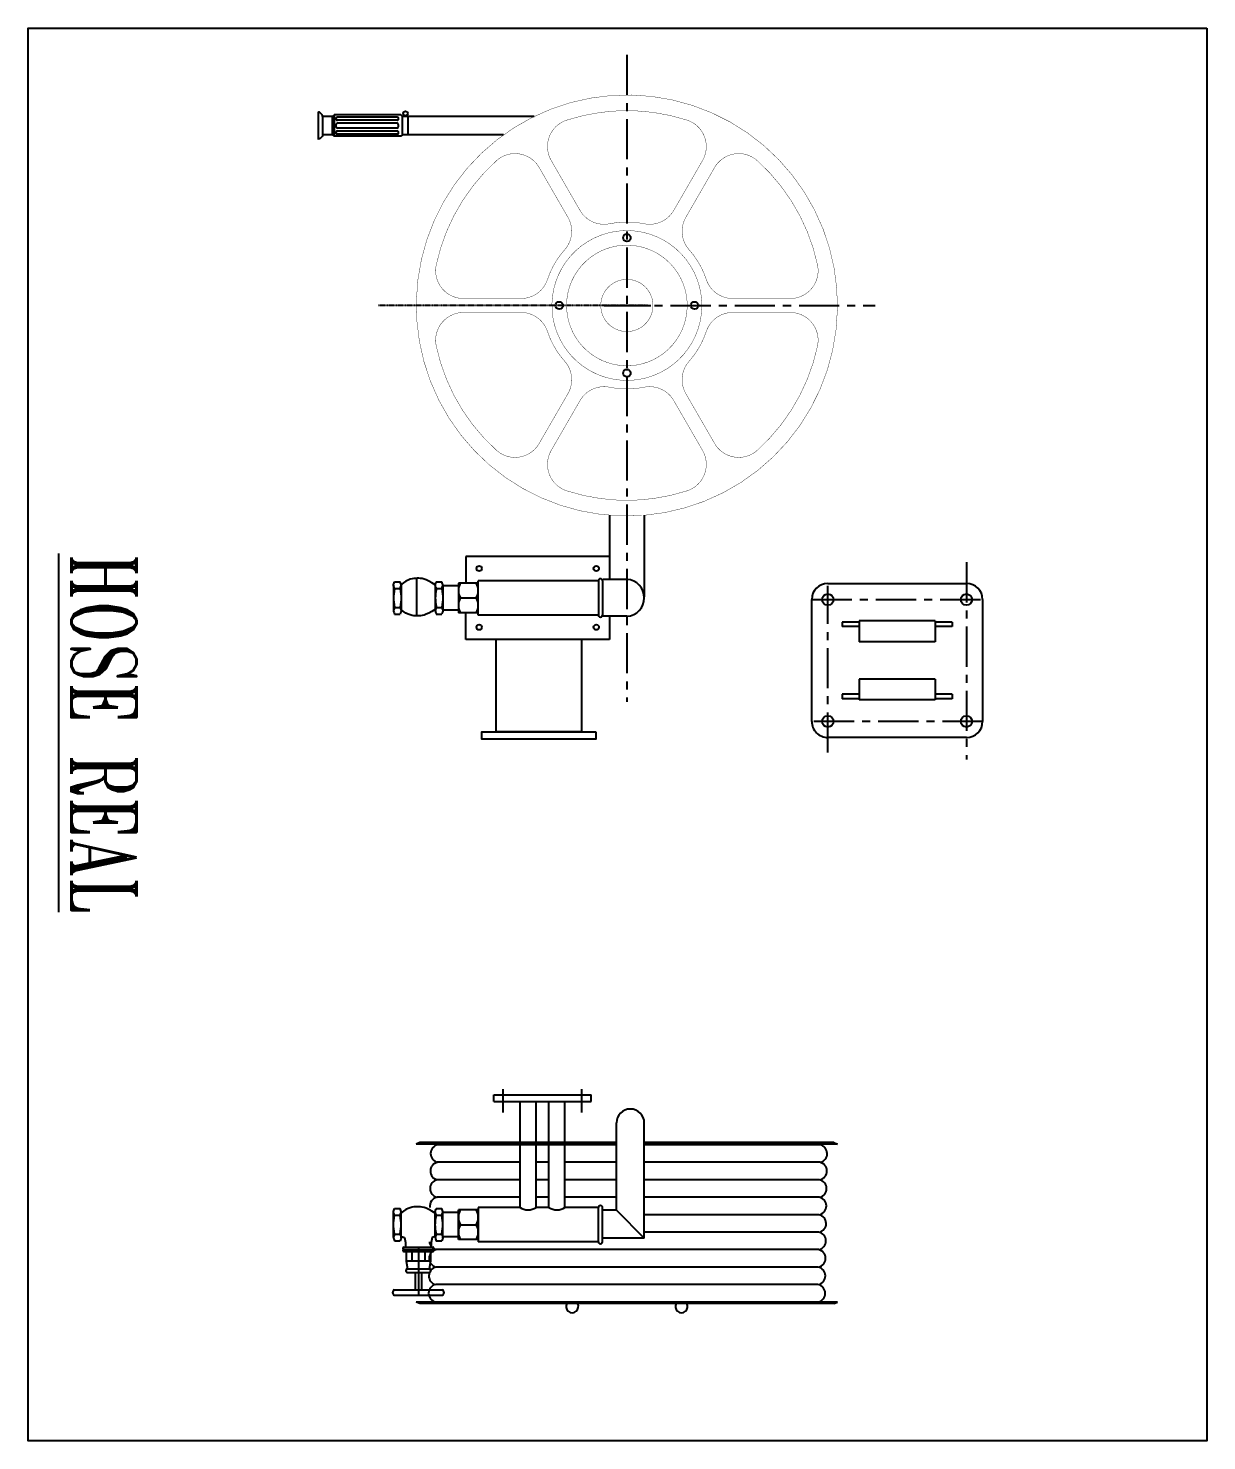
# Model space of a CAD drawing. Header units: inches. Extents: x 257070 to 799932, y -17980 to 269260.
# Drawn here: x 349133 to 350967, y 254758 to 256956 of the extents above; entities that cross this region are included whole.
import ezdxf

# ---------------------------------------------------------------- set-up
doc = ezdxf.new("R2010")
doc.units = ezdxf.units.IN
doc.header["$MEASUREMENT"] = 0
doc.linetypes.add('CENTER', pattern=[2, 1.25, -0.25, 0.25, -0.25])
for name, color, linetype in [('0001.CARPET-AREA', 252, 'Continuous'), ('FIRE', 10, 'Continuous'), ('HIDDEN AREA', 7, 'Continuous')]:
    doc.layers.add(name, color=color, linetype=linetype)
doc.styles.add('ROMANT', font='romant__.ttf', dxfattribs={"height": 12})

# ---------------------------------------------------------------- blocks, each defined once
blk = doc.blocks.new('A$C091B62B9')
at = {"color": 2, "linetype": 'CENTER', "ltscale": 50}
for p, q in [((-3548.729183584685, -2222.759241903899), (-3548.729183584685, -1956.768540811259)), ((-3359.146601384389, -1956.768540811259), (-3359.146601384389, -2222.759241903899)), ((-3606.777379404055, -1981.929192152573), (-3299.854499629582, -1981.929192152573)), ((-3310.708977844333, -2197.598590562586), (-3569.886132611893, -2197.598590562586))]:
    blk.add_line(p, q, dxfattribs=at)
for p, q in [((-3548.729183584685, -1956.768540811259), (-3359.146601384389, -1956.768540811259)), ((-3573.889834926114, -2197.598590562586), (-3573.889834926114, -1981.929192152573)), ((-3333.985950043076, -1981.929192152573), (-3333.985950043076, -2197.598590562586)), ((-3513.621297991951, -2004.164186361013), (-3506.599720873521, -2004.164186361013)), ((-3513.621297991951, -2004.164186361013), (-3513.621297991951, -2030.495100555476)), ((-3506.599720873521, -2004.164186361013), (-3506.599720873521, -2030.495100555476)), ((-3401.276064095669, -2004.164186361013), (-3394.254486977006, -2004.164186361013)), ((-3401.276064095669, -2004.164186361013), (-3401.276064095669, -2030.495100555476)), ((-3394.254486977006, -2004.164186361013), (-3394.254486977006, -2030.495100555476)), ((-3515.376692271675, -2030.495100555476), (-3483.194463811698, -2030.495100555476)), ((-3515.376692271675, -2030.495100555476), (-3515.376692271675, -2149.03268215945)), ((-3483.194463811698, -2030.495100555476), (-3483.194463811698, -2149.03268215945)), ((-3424.681321157375, -2030.495100555476), (-3392.499092697399, -2030.495100555476)), ((-3424.681321157375, -2030.495100555476), (-3424.681321157375, -2149.03268215945)), ((-3392.499092697399, -2030.495100555476), (-3392.499092697399, -2149.03268215945)), ((-3515.376692271675, -2149.03268215945), (-3483.194463811698, -2149.03268215945)), ((-3513.621297991951, -2149.03268215945), (-3513.621297991951, -2175.36359635368)), ((-3506.599720873521, -2149.03268215945), (-3506.599720873521, -2175.36359635368)), ((-3424.681321157375, -2149.03268215945), (-3392.499092697399, -2149.03268215945)), ((-3401.276064095669, -2149.03268215945), (-3401.276064095669, -2175.36359635368)), ((-3394.254486977006, -2149.03268215945), (-3394.254486977006, -2175.36359635368)), ((-3513.621297991951, -2175.36359635368), (-3506.599720873521, -2175.36359635368)), ((-3401.276064095669, -2175.36359635368), (-3394.254486977006, -2175.36359635368)), ((-3359.146601384389, -2222.759241903899), (-3548.729183584685, -2222.759241903899))]:
    blk.add_line(p, q)
at = {"color": 8, "linetype": 'CENTER', "ltscale": 50}
for p, q in [((-4006.452841151156, -2542.409977230011), (-4006.452841151156, -2123.746529877651)), ((-4396.446220672806, -2510.342637227383), (-3389.361878921394, -2510.342637227383))]:
    blk.add_line(p, q, dxfattribs=at)
at = {"color": 1}
for p, q in [((-2701.214008202078, -2209.122716270154), (-2701.214008202078, -2483.26217451971)), ((-2700.023095475044, -2209.89635684737), (-2700.023095475044, -2483.26217451971)), ((-2672.846552454634, -2210.283177136211), (-2672.846552454634, -2483.26217451971)), ((-2645.670009434223, -2210.669997425051), (-2645.670009434223, -2483.26217451971)), ((-2618.493466413813, -2211.056817713892), (-2618.493466413813, -2483.26217451971)), ((-2591.316923393402, -2211.443638002733), (-2591.316923393402, -2483.26217451971)), ((-2564.140380372875, -2211.830458291341), (-2564.140380372875, -2483.26217451971)), ((-2536.963837352465, -2212.217278580414), (-2536.963837352465, -2806.920714735985)), ((-2509.787294332171, -2212.604098869255), (-2509.787294332171, -2807.307535024593)), ((-2482.610751311644, -2212.990919157863), (-2482.61075131176, -2807.694355313201)), ((-4006.452841151156, -2545.498545407783), (-4006.452841151156, -2473.263608383713)), ((-3679.900187002029, -2483.262174511328), (-3553.01866762084, -2483.262174511328)), ((-2554.982319149887, -2483.26217451971), (-2734.125809970428, -2483.26217451971)), ((-2598.311059495551, -2526.590914865257), (-2554.982319149887, -2483.26217451971)), ((-2554.982319149887, -2483.26217451971), (-2554.982319149887, -2548.212460264796)), ((-3580.047297084937, -2510.342637227383), (-3580.047297084937, -2547.915256907232)), ((-3522.717893125955, -2510.342637227383), (-3522.717893125955, -2547.915256907232)), ((-2598.311059495551, -2526.590914865257), (-2734.125809970428, -2526.590914865257)), ((-2672.846552454634, -2526.590914865257), (-2672.846552454634, -2606.708481299691)), ((-2645.670009434223, -2526.590914865257), (-2645.670009434223, -2606.708481299691)), ((-2618.493466413813, -2526.590914865257), (-2618.493466413813, -2606.708481299691)), ((-2598.311059495551, -2526.590914865257), (-2598.311059495551, -2548.212460264796)), ((-3679.900187002029, -2537.423099943437), (-3580.047297084937, -2537.423099943437)), ((-3615.941238120082, -2537.423099943437), (-3615.941238120082, -2760.714261755347)), ((-3577.765550195007, -2548.212460256647), (-3524.672133187065, -2548.212460256647)), ((-3522.717893125955, -2537.423099943437), (-3486.496445262223, -2537.423099943437)), ((-3486.496445262223, -2537.423099943437), (-3486.496445262223, -2760.714261755347)), ((-2549.270194821875, -2548.212460264796), (-2602.363611829933, -2548.212460264796)), ((-3577.765550195007, -2554.750846182462), (-3524.672133187065, -2554.750846182462)), ((-3577.765550195007, -2554.750846182462), (-3577.765550195007, -2741.749185980763)), ((-3524.672133187065, -2554.750846182462), (-3524.672133187065, -2741.749185980763)), ((-2549.270194821875, -2554.750846190611), (-2602.363611829933, -2554.750846190611)), ((-2602.363611829933, -2554.750846190611), (-2602.363611829933, -2606.708481299691)), ((-2549.270194821875, -2554.750846190611), (-2549.270194821875, -2741.749185988912)), ((-2602.363611829933, -2606.708481299691), (-2767.494715144276, -2606.708481299691)), ((-2602.363611829933, -2631.568727761973), (-2767.494715144276, -2631.568727761973)), ((-2672.846552454634, -2631.568727761973), (-2672.846552454634, -2651.693696459755)), ((-2645.670009434223, -2631.568727761973), (-2645.670009434223, -2651.693696459755)), ((-2618.493466413813, -2631.568727761973), (-2618.493466413813, -2651.693696459755)), ((-2602.363611829933, -2631.568727761973), (-2602.363611829933, -2651.693696459755)), ((-4300.627523755538, -2654.672964974539), (-4300.627523755538, -2859.377541564405)), ((-2602.363611829933, -2651.693696459755), (-2767.494715144276, -2651.693696459755)), ((-2602.363611829933, -2676.553942922037), (-2767.494715144276, -2676.553942922037)), ((-2672.846552454634, -2676.553942922037), (-2672.846552454634, -2804.986613291781)), ((-2645.670009434223, -2676.553942922037), (-2645.670009434223, -2805.373433580389)), ((-2618.493466413813, -2676.553942922037), (-2618.493466413813, -2805.760253869463)), ((-2602.363611829933, -2676.553942922037), (-2602.363611829933, -2741.749185988912)), ((-4272.039134966442, -2702.264256464085), (-4272.039134966442, -2859.377541564405)), ((-3524.672133187065, -2741.749185980763), (-3577.765550195007, -2741.749185980763)), ((-3574.117586541688, -2741.749185980763), (-3574.117586541688, -2772.566489720019)), ((-3551.218841690919, -2769.439000031911), (-3551.218841690919, -2744.876675668871)), ((-3528.320096840383, -2741.749185980763), (-3528.320096840383, -2772.566489720019)), ((-2602.363611829933, -2741.749185988912), (-2549.270194821875, -2741.749185988912)), ((-2598.715648176731, -2741.749185988912), (-2598.715648176731, -2772.566489728168)), ((-2575.816903325845, -2769.43900004006), (-2575.816903325845, -2744.87667567702)), ((-2552.918158475193, -2741.749185988912), (-2552.918158475193, -2772.566489728168)), ((-3615.941238120082, -2760.714261755347), (-3574.117586541572, -2760.714261755347)), ((-3486.496445262223, -2760.714261755347), (-3528.320096840616, -2760.714261755347)), ((-3574.117586541688, -2772.566489720019), (-3528.320096840383, -2772.566489720019)), ((-3570.061859754031, -2772.566489720019), (-3570.061859754031, -2796.661671238253)), ((-3532.375823628041, -2772.566489720019), (-3532.375823628041, -2796.661671238253)), ((-2552.918158475193, -2772.566489728168), (-2598.715648176731, -2772.566489728168)), ((-2594.659921388957, -2772.566489728168), (-2594.659921388957, -2796.661671246635)), ((-2556.973885262967, -2772.566489728168), (-2556.973885262967, -2796.661671246635)), ((-3576.45811224787, -2806.913209797582), (-3576.45811224787, -2798.222275499487)), ((-3571.626993475249, -2796.661671238253), (-3530.810689906823, -2796.661671238253)), ((-3571.075618997915, -2808.473814058583), (-3530.422888866626, -2808.473814058583)), ((-3566.110811306164, -2808.473814058583), (-3566.110811306164, -2796.661671238253)), ((-3536.326872075791, -2808.473814058583), (-3536.326872075791, -2796.661671238253)), ((-3525.979571134201, -2806.913209797582), (-3525.979571134201, -2798.222275499487)), ((-2601.056173882913, -2806.913209805964), (-2601.056173882913, -2798.222275507636)), ((-2555.960126019083, -2808.473814066732), (-2596.612856150372, -2808.473814066732)), ((-2555.408751541865, -2796.661671246635), (-2596.225055110059, -2796.661671246635)), ((-2590.70887294109, -2808.473814066732), (-2590.70887294109, -2796.661671246635)), ((-2560.924933710834, -2808.473814066732), (-2560.924933710834, -2796.661671246635)), ((-2550.577632769011, -2806.913209805964), (-2550.577632769011, -2798.222275507636)), ((-2540.584175887401, -2857.326697867829), (-2540.584175887401, -2812.392488705693)), ((-2537.404578339891, -2857.326697867829), (-2537.404578339891, -2812.392488705693)), ((-2534.224980792147, -2857.326697867829), (-2534.224980792147, -2812.392488705693)), ((-2474.478738616337, -2872.244855309837), (-2474.478738616337, -2797.474331263918)), ((-2465.905182839837, -2872.244855309837), (-2465.905182839837, -2797.474331263918)), ((-2540.584175887401, -2834.859593286877), (-2466.244734509964, -2834.859593286877)), ((-2534.224980792147, -2815.882512218785), (-2519.226518992335, -2815.882512218785)), ((-2534.224980792147, -2824.719607267296), (-2519.226518992335, -2824.719607267296)), ((-2519.226518992335, -2815.882512218785), (-2507.102753366926, -2817.846313240472)), ((-2519.226518992335, -2815.882512218785), (-2519.226518992335, -2853.83667435497)), ((-2507.102753366926, -2852.833276951686), (-2507.102753366926, -2816.885909621837)), ((-2507.102753366926, -2851.872873332817), (-2507.102753366926, -2817.846313240472)), ((-2501.151314550778, -2852.833276951686), (-2501.151314550778, -2816.885909621837)), ((-2501.151314550778, -2829.956397258909), (-2474.478738616337, -2829.956397258909)), ((-4272.039134966442, -2850.439939823933), (-4300.627523755538, -2850.439939823933)), ((-3523.34684307978, -2837.157314006705), (-3581.683256643009, -2837.157314006705)), ((-2534.224980792147, -2844.999579306226), (-2519.226518992335, -2844.999579306226)), ((-2534.224980792147, -2853.83667435497), (-2519.226518992335, -2853.83667435497)), ((-2519.226518992335, -2853.83667435497), (-2507.102753366926, -2851.872873332817)), ((-2501.151314550778, -2839.762789314147), (-2474.478738616337, -2839.762789314147)), ((-4300.627523755538, -2859.377541564405), (-4302.940539530711, -2862.070270672441)), ((-4302.940539530711, -2862.070270672441), (-4302.940539530711, -2965.635088912211)), ((-4272.039134966442, -2859.377541564405), (-4300.627523755538, -2859.377541564405)), ((-4299.342502766754, -2868.034741925308), (-4299.342502766754, -2960.757544628577)), ((-4294.912362786592, -2868.034741925308), (-4294.912362786592, -2960.757544628577)), ((-4290.090412159916, -2868.034741925308), (-4290.090412159916, -2960.757544628577)), ((-4282.576246561948, -2868.034741925308), (-4282.576246561948, -2960.757544628577)), ((-4277.754295935272, -2868.034741925308), (-4277.754295935272, -2960.757544628577)), ((-4273.324155955226, -2868.034741925308), (-4273.324155955226, -2960.757544628577)), ((-4272.039134966442, -2859.377541564405), (-4269.726119191153, -2862.070270672441)), ((-4269.726119191153, -2862.070270672441), (-4269.726119191153, -2965.635088912211)), ((-3576.45811224787, -2871.869586131535), (-3576.45811224787, -2863.178651833208)), ((-3571.626993475249, -2861.61804757244), (-3530.810689906823, -2861.61804757244)), ((-3571.075618997915, -2873.430190392304), (-3530.422888866626, -2873.430190392304)), ((-3566.110811306164, -2873.430190392304), (-3566.110811306164, -2861.61804757244)), ((-3536.326872075791, -2873.430190392304), (-3536.326872075791, -2861.61804757244)), ((-3525.979571134201, -2871.869586131535), (-3525.979571134201, -2863.178651833208)), ((-2601.056173882913, -2871.869586139685), (-2601.056173882913, -2863.178651841357)), ((-2555.960126019083, -2873.430190400686), (-2596.612856150372, -2873.430190400686)), ((-2555.408751541865, -2861.618047580589), (-2596.225055110059, -2861.618047580589)), ((-2590.70887294109, -2873.430190400686), (-2590.70887294109, -2861.618047580589)), ((-2560.924933710834, -2873.430190400686), (-2560.924933710834, -2861.618047580589)), ((-2550.577632769011, -2871.869586139685), (-2550.577632769011, -2863.178651841357)), ((-4302.940539530711, -2965.635088912211), (-4269.726119191153, -2965.635088912211)), ((-4300.627523755538, -2968.327818020247), (-4302.940539530711, -2965.635088912211)), ((-4272.039134966442, -2968.327818020247), (-4269.726119191153, -2965.635088912211)), ((-4272.039134966442, -2968.327818020247), (-4300.627523755538, -2968.327818020247)), ((-4300.627523755538, -2968.327818020247), (-4300.627523755538, -2984.062417785637)), ((-4300.627523755538, -2984.062417785637), (-4272.039134966442, -2984.062417785637)), ((-4272.039134966442, -2968.327818020247), (-4272.039134966442, -2984.062417785637)), ((-4307.659809741424, -2990.993657268118), (-4265.00684898044, -2990.993657268118))]:
    blk.add_line(p, q, dxfattribs=at)
at = {"color": 1, "linetype": 'CENTER'}
blk.add_line((-4006.452841151156, -2478.275297224754), (-4006.452841151156, -2896.938744577346), dxfattribs=at)
at = {"linetype": 'Continuous'}
for p, q in [((-3486.496445262223, -2581.017695720773), (-3342.9635065404, -2581.017695720773)), ((-3342.9635065404, -2581.017695720773), (-3342.9635065404, -2714.099095002981)), ((-3486.496445262223, -2714.099095002981), (-3342.9635065404, -2714.099095002981))]:
    blk.add_line(p, q, dxfattribs=at)
at = {"color": 1, "const_width": 0.5416092543217207}
for points in [[(-3679.900187002029, -2483.262174511561, 337.0159702161619), (-3679.60178125638, -2487.139791744528)], [(-3890.743344741175, -2525.14079967048, 5572.880858216564), (-3890.753996098996, -2525.223847686546)], [(-3913.333217667532, -2522.251766187605, 5572.880858281392), (-3913.34178956924, -2522.318600805476)], [(-3966.160323175252, -2515.495673442027, 5572.880858233388), (-3966.16403220559, -2515.524592534872)]]:
    blk.add_lwpolyline(points, format="xyb", dxfattribs=at)
for points in [[(-4221.239379373146, -2373.827641615877), (-4143.614806164755, -2418.644209853373, 0.3239071714293682), (-4093.076037281659, -2413.425974307349, -0.1032521302322815), (-4047.073535225354, -2386.866417361656, 0.3239071714293697), (-4017.285026237601, -2345.707677406026), (-4017.285026237601, -2256.074540931033, 0.4771078284049735), (-4069.640587488888, -2213.696524881525, 0.1581634998696756), (-4231.762037208304, -2307.297387518222, 0.4771078284049742)], [(-3995.620656064828, -2256.074540931033), (-3995.620656064828, -2345.707677406026, 0.3239071714293683), (-3965.832147076959, -2386.866417361656, -0.1032521302322815), (-3919.829645020887, -2413.425974307349, 0.3239071714293697), (-3869.290876137791, -2418.644209853373), (-3791.6663029294, -2373.827641615877, 0.4771078284049734), (-3781.143645094009, -2307.297387518222, 0.1581634998696756), (-3943.265094813774, -2213.696524881525, 0.4771078284049742)], [(-4232.071564459475, -2628.095737912925), (-4154.4469912512, -2583.279169675428, 0.3239071714293684), (-4133.69673135574, -2536.902194173075, -0.1032521302322814), (-4133.69673135574, -2483.783080282155, 0.3239071714293696), (-4154.4469912512, -2437.406104780501), (-4232.071564459475, -2392.589536543004, 0.4771078284049735), (-4294.949783545919, -2416.741774590686, 0.1581634998696756), (-4294.949783545919, -2603.943499864545, 0.4771078284049742)], [(-3780.834117842955, -2392.589536543004), (-3858.458691051463, -2437.406104780501, 0.3239071714293683), (-3879.20895094669, -2483.783080282155, -0.1032521302322814), (-3879.20895094669, -2536.902194173075, 0.3239071714293697), (-3858.458691051463, -2583.279169675428), (-3780.834117842955, -2628.095737912925, 0.4771078284049735), (-3717.955898756511, -2603.943499864545, 0.1581634998696756), (-3717.955898756511, -2416.741774590686, 0.4771078284049742)], [(-4017.285026237601, -2764.610733524896), (-4017.285026237601, -2674.977597049437, 0.3239071714293683), (-4047.073535225354, -2633.81885709404, -0.1032521302322815), (-4093.076037281659, -2607.259300148813, 0.3239071714293697), (-4143.614806164755, -2602.04106460209), (-4221.239379373146, -2646.857632839587, 0.4771078284049735), (-4231.762037208304, -2713.387886937242, 0.1581634998696756), (-4069.640587488888, -2806.988749574171, 0.4771078284049742)], [(-3791.6663029294, -2646.857632839587), (-3869.290876137791, -2602.04106460209, 0.3239071714293683), (-3919.829645020887, -2607.259300148813, -0.1032521302322814), (-3965.832147076959, -2633.81885709404, 0.3239071714293697), (-3995.620656064828, -2674.977597049437), (-3995.620656064828, -2764.610733524896, 0.4771078284049735), (-3943.265094813774, -2806.988749574171, 0.1581634998696756), (-3781.143645094009, -2713.387886937242, 0.4771078284049742)]]:
    blk.add_lwpolyline(points, format="xyb", close=True, dxfattribs=at)
at = {"linetype": 'Continuous'}
blk.add_lwpolyline([(-3342.963506540516, -2558.837305297842), (-3331.453884448158, -2558.837305297842), (-3331.453884448158, -2736.279485426378), (-3342.963506540516, -2736.279485426378)], close=True, dxfattribs=at)
at = {"color": 1}
for points in [[(-3571.738174583879, -2808.473814059049), (-3575.03673896112, -2813.89101768285), (-3577.527588064899, -2818.536819164874), (-3579.322878398816, -2822.527874325402), (-3580.534766465658, -2825.980838984251), (-3581.275408768444, -2829.012368961936), (-3581.656961810426, -2831.739120078506), (-3581.791582094505, -2834.277748154942), (-3581.791426123586, -2836.744909010362), (-3581.731963422615, -2839.24574926123), (-3581.541915601119, -2841.839378699427), (-3581.113317290321, -2844.573397913016), (-3580.33820312121, -2847.495407490991), (-3579.108607725007, -2850.653008019784), (-3577.316565732937, -2854.093800088158), (-3574.854111775639, -2857.865384284174), (-3571.613280484919, -2862.015361194964)], [(-3566.110811306164, -2798.284738840535), (-3567.688484788057, -2797.56971568591), (-3568.942426014342, -2797.058984861244), (-3569.993892417871, -2796.752546366537), (-3570.964141431963, -2796.650400201324), (-3571.974430488888, -2796.752546366537), (-3573.146017021965, -2797.058984861244), (-3574.600158464047, -2797.56971568591), (-3576.458112247987, -2798.284738840535)], [(-3566.110811306164, -2806.850746456534), (-3567.688484788057, -2807.565769611858), (-3568.942426014342, -2808.076500436291), (-3569.993892417871, -2808.382938931696), (-3570.964141431963, -2808.485085096443), (-3571.974430488888, -2808.382938931696), (-3573.146017021965, -2808.076500436291), (-3574.600158464047, -2807.565769611858), (-3576.458112247987, -2806.850746456534)], [(-3566.110811306164, -2798.284738840535), (-3561.125665854779, -2797.56971568591), (-3557.199196635629, -2797.058984861244), (-3553.982373110717, -2796.752546366537), (-3551.126164742396, -2796.650400201324), (-3548.28154099267, -2796.752546366537), (-3545.099471323541, -2797.058984861244), (-3541.230925197364, -2797.56971568591), (-3536.326872076257, -2798.284738840535)], [(-3566.110811306164, -2806.850746456534), (-3561.125665854779, -2807.565769611858), (-3557.199196635629, -2808.076500436291), (-3553.982373110717, -2808.382938931696), (-3551.126164742396, -2808.485085096443), (-3548.28154099267, -2808.382938931696), (-3545.099471323541, -2808.076500436291), (-3541.230925197364, -2807.565769611858), (-3536.326872076257, -2806.850746456534)], [(-3536.326872075791, -2798.284738840535), (-3534.749198594131, -2797.56971568591), (-3533.495257367846, -2797.058984861244), (-3532.443790964317, -2796.752546366537), (-3531.473541950574, -2796.650400201324), (-3530.463252893649, -2796.752546366537), (-3529.291666360572, -2797.058984861244), (-3527.83752491849, -2797.56971568591), (-3525.97957113455, -2798.284738840535)], [(-3536.326872075791, -2806.850746456534), (-3534.749198594131, -2807.565769611858), (-3533.495257367846, -2808.076500436291), (-3532.443790964317, -2808.382938931696), (-3531.473541950574, -2808.485085096443), (-3530.463252893649, -2808.382938931696), (-3529.291666360572, -2808.076500436291), (-3527.83752491849, -2807.565769611858), (-3525.97957113455, -2806.850746456534)], [(-3533.370363268885, -2808.473814059049), (-3530.071798891877, -2813.89101768285), (-3527.580949787982, -2818.536819164874), (-3525.785659454181, -2822.527874325402), (-3524.573771387339, -2825.980838984251), (-3523.833129084553, -2829.012368961936), (-3523.451576042571, -2831.739120078506), (-3523.316955758375, -2834.277748154942), (-3523.317111729295, -2836.744909010362), (-3523.376574430149, -2839.24574926123), (-3523.566622251761, -2841.839378699427), (-3523.995220562443, -2844.573397913016), (-3524.770334731671, -2847.495407490991), (-3525.99993012799, -2850.653008019784), (-3527.79197212006, -2854.093800088158), (-3530.254426077241, -2857.865384284174), (-3533.495257367962, -2862.015361194964)], [(-2593.665381747996, -2808.473814067198), (-2596.963946125121, -2813.891017690999), (-2599.454795229016, -2818.536819173489), (-2601.250085562584, -2822.527874333784), (-2602.461973629426, -2825.9808389924), (-2603.202615932212, -2829.012368970085), (-2603.584168973961, -2831.739120086888), (-2603.71878925804, -2834.277748163091), (-2603.718633287819, -2836.744909018977), (-2603.659170586965, -2839.245749269146), (-2603.469122765469, -2841.839378707809), (-2603.040524454671, -2844.573397921864), (-2602.265410285443, -2847.495407498907), (-2601.035814889241, -2850.653008027934), (-2599.243772896938, -2854.09380009654), (-2596.781318939873, -2857.865384292323), (-2593.540487648919, -2862.015361203114)], [(-2590.70887294109, -2798.284738849383), (-2592.286546422867, -2797.569715694059), (-2593.540487649036, -2797.05898486916), (-2594.591954052798, -2796.752546374686), (-2595.562203066656, -2796.650400209706), (-2596.572492123931, -2796.752546374686), (-2597.744078657124, -2797.05898486916), (-2599.198220099322, -2797.569715694059), (-2601.056173883495, -2798.284738849383)], [(-2590.70887294109, -2806.850746465381), (-2592.286546422867, -2807.565769619774), (-2593.540487649036, -2808.076500444673), (-2594.591954052798, -2808.382938939147), (-2595.562203066656, -2808.485085105058), (-2596.572492123931, -2808.382938939147), (-2597.744078657124, -2808.076500444673), (-2599.198220099322, -2807.565769619774), (-2601.056173883495, -2806.850746465381)], [(-2560.924933710834, -2798.284738849383), (-2565.910079162219, -2797.569715694059), (-2569.836548381485, -2797.05898486916), (-2573.053371906397, -2796.752546374686), (-2575.909580274951, -2796.650400209706), (-2578.75420402491, -2796.752546374686), (-2581.936273694155, -2797.05898486916), (-2585.804819820449, -2797.569715694059), (-2590.708872941905, -2798.284738849383)], [(-2560.924933710834, -2806.850746465381), (-2565.910079162219, -2807.565769619774), (-2569.836548381485, -2808.076500444673), (-2573.053371906397, -2808.382938939147), (-2575.909580274951, -2808.485085105058), (-2578.75420402491, -2808.382938939147), (-2581.936273694155, -2808.076500444673), (-2585.804819820449, -2807.565769619774), (-2590.708872941905, -2806.850746465381)], [(-2560.924933710834, -2798.284738849383), (-2559.347260229057, -2797.569715694059), (-2558.093319002772, -2797.05898486916), (-2557.041852599243, -2796.752546374686), (-2556.0716035855, -2796.650400209706), (-2555.061314528575, -2796.752546374686), (-2553.889727995615, -2797.05898486916), (-2552.435586553533, -2797.569715694059), (-2550.577632769593, -2798.284738849383)], [(-2560.924933710834, -2806.850746465381), (-2559.347260229057, -2807.565769619774), (-2558.093319002772, -2808.076500444673), (-2557.041852599243, -2808.382938939147), (-2556.0716035855, -2808.485085105058), (-2555.061314528575, -2808.382938939147), (-2553.889727995615, -2808.076500444673), (-2552.435586553533, -2807.565769619774), (-2550.577632769593, -2806.850746465381)], [(-2557.312796053709, -2808.473814067198), (-2555.704268947127, -2813.126305452315), (-2548.305068267742, -2815.054361933842), (-2540.584175887401, -2814.733014411759)], [(-4303.854746045428, -2851.772962762043), (-4301.960905791377, -2852.770876735216), (-4301.259941743105, -2852.17072782293), (-4300.859388500801, -2851.270499860402), (-4300.627523755538, -2849.611425219569)], [(-4303.854746045428, -2858.126907084603), (-4301.960905791377, -2857.128993111197), (-4301.259941743105, -2857.729142023716), (-4300.859388500801, -2858.629369986244), (-4300.627523755538, -2859.377541564871)], [(-2557.312796053709, -2861.245372507488), (-2555.704268947127, -2856.592881122138), (-2548.305068267742, -2854.664824640146), (-2540.584175887401, -2854.986172161996)], [(-3566.110811306164, -2863.241115174722), (-3567.688484788057, -2862.526092019863), (-3568.942426014342, -2862.015361194964), (-3569.993892417871, -2861.708922700258), (-3570.964141431963, -2861.606776535278), (-3571.974430488888, -2861.708922700258), (-3573.146017021965, -2862.015361194964), (-3574.600158464047, -2862.526092019863), (-3576.458112247987, -2863.241115174722)], [(-3566.110811306164, -2871.807122790953), (-3567.688484788057, -2872.522145945346), (-3568.942426014342, -2873.032876770245), (-3569.993892417871, -2873.33931526565), (-3570.964141431963, -2873.441461430397), (-3571.974430488888, -2873.33931526565), (-3573.146017021965, -2873.032876770245), (-3574.600158464047, -2872.522145945346), (-3576.458112247987, -2871.807122790953)], [(-3566.110811306164, -2863.241115174722), (-3561.125665854779, -2862.526092019863), (-3557.199196635629, -2862.015361194964), (-3553.982373110717, -2861.708922700258), (-3551.126164742396, -2861.606776535278), (-3548.28154099267, -2861.708922700258), (-3545.099471323541, -2862.015361194964), (-3541.230925197364, -2862.526092019863), (-3536.326872076257, -2863.241115174722)], [(-3566.110811306164, -2871.807122790953), (-3561.125665854779, -2872.522145945346), (-3557.199196635629, -2873.032876770245), (-3553.982373110717, -2873.33931526565), (-3551.126164742396, -2873.441461430397), (-3548.28154099267, -2873.33931526565), (-3545.099471323541, -2873.032876770245), (-3541.230925197364, -2872.522145945346), (-3536.326872076257, -2871.807122790953)], [(-3536.326872075791, -2863.241115174722), (-3534.749198594131, -2862.526092019863), (-3533.495257367846, -2862.015361194964), (-3532.443790964317, -2861.708922700258), (-3531.473541950574, -2861.606776535278), (-3530.463252893649, -2861.708922700258), (-3529.291666360572, -2862.015361194964), (-3527.83752491849, -2862.526092019863), (-3525.97957113455, -2863.241115174722)], [(-3536.326872075791, -2871.807122790953), (-3534.749198594131, -2872.522145945346), (-3533.495257367846, -2873.032876770245), (-3532.443790964317, -2873.33931526565), (-3531.473541950574, -2873.441461430397), (-3530.463252893649, -2873.33931526565), (-3529.291666360572, -2873.032876770245), (-3527.83752491849, -2872.522145945346), (-3525.97957113455, -2871.807122790953)], [(-2590.70887294109, -2863.241115182638), (-2592.286546422867, -2862.526092028245), (-2593.540487649036, -2862.015361203114), (-2594.591954052798, -2861.708922708174), (-2595.562203066656, -2861.606776543427), (-2596.572492123931, -2861.708922708174), (-2597.744078657124, -2862.015361203114), (-2599.198220099322, -2862.526092028245), (-2601.056173883495, -2863.241115182638)], [(-2590.70887294109, -2871.807122798869), (-2592.286546422867, -2872.522145953728), (-2593.540487649036, -2873.03287677886), (-2594.591954052798, -2873.339315273566), (-2595.562203066656, -2873.441461438546), (-2596.572492123931, -2873.339315273566), (-2597.744078657124, -2873.03287677886), (-2599.198220099322, -2872.522145953728), (-2601.056173883495, -2871.807122798869)], [(-2560.924933710834, -2863.241115182638), (-2565.910079162219, -2862.526092028245), (-2569.836548381485, -2862.015361203114), (-2573.053371906397, -2861.708922708174), (-2575.909580274951, -2861.606776543427), (-2578.75420402491, -2861.708922708174), (-2581.936273694155, -2862.015361203114), (-2585.804819820449, -2862.526092028245), (-2590.708872941905, -2863.241115182638)], [(-2560.924933710834, -2871.807122798869), (-2565.910079162219, -2872.522145953728), (-2569.836548381485, -2873.03287677886), (-2573.053371906397, -2873.339315273566), (-2575.909580274951, -2873.441461438546), (-2578.75420402491, -2873.339315273566), (-2581.936273694155, -2873.03287677886), (-2585.804819820449, -2872.522145953728), (-2590.708872941905, -2871.807122798869)], [(-2560.924933710834, -2863.241115182638), (-2559.347260229057, -2862.526092028245), (-2558.093319002772, -2862.015361203114), (-2557.041852599243, -2861.708922708174), (-2556.0716035855, -2861.606776543427), (-2555.061314528575, -2861.708922708174), (-2553.889727995615, -2862.015361203114), (-2552.435586553533, -2862.526092028245), (-2550.577632769593, -2863.241115182638)], [(-2560.924933710834, -2871.807122798869), (-2559.347260229057, -2872.522145953728), (-2558.093319002772, -2873.03287677886), (-2557.041852599243, -2873.339315273566), (-2556.0716035855, -2873.441461438546), (-2555.061314528575, -2873.339315273566), (-2553.889727995615, -2873.03287677886), (-2552.435586553533, -2872.522145953728), (-2550.577632769593, -2871.807122798869)], [(-4300.627523755538, -2984.062417786103), (-4301.929277979885, -2984.23511489504), (-4303.199383212603, -2984.72198974574), (-4304.394671898684, -2985.47621762543), (-4305.471976483706, -2986.45097382064), (-4306.388129413011, -2987.599433618831), (-4307.099963131943, -2988.874772306299), (-4307.564310085843, -2990.230165170506), (-4307.659809741424, -2990.993657268351)], [(-4272.039134966442, -2984.062417786103), (-4270.737380741863, -2984.23511489504), (-4269.467275509145, -2984.72198974574), (-4268.271986823063, -2985.47621762543), (-4267.194682238041, -2986.45097382064), (-4266.278529308736, -2987.599433618831), (-4265.566695589921, -2988.874772306299), (-4265.102348636021, -2990.230165170506), (-4265.00684898044, -2990.993657268351)]]:
    blk.add_lwpolyline(points, dxfattribs=at)
for centre in [(-3548.729183584685, -1981.929192153038), (-3359.146601384389, -1981.929192153038), (-3548.729183584685, -2197.598590562819), (-3359.146601384389, -2197.598590562819)]:
    blk.add_circle(centre, 8.77697139816007)
for centre, radius in [((-4006.452841151156, -2405.027483143378), 5.88353793807021), ((-4111.76799522317, -2510.342637217371), 5.88353793807021), ((-3901.13768707728, -2510.342637215042), 5.88353793807021), ((-3597.123571368167, -2557.926335523836), 4.163814108366591), ((-3505.641081035137, -2557.926335523836), 4.163814108366591), ((-4006.452841149177, -2615.657791289035), 5.88353793807021), ((-3597.123571368167, -2740.211026175646), 4.163814108366591), ((-3505.641081035137, -2740.211026175646), 4.163814108366591), ((-4305.288875942002, -2854.94993492309), 3.485667895034656)]:
    blk.add_circle(centre, radius, dxfattribs=at)
for centre, start, end in [((-3548.729183584685, -1981.929192153038), 90, 180), ((-3359.146601384389, -1981.929192153038), 0, 90), ((-3548.729183584685, -2197.598590562819), 180, 270), ((-3359.146601384389, -2197.598590562819), 270, 0)]:
    blk.add_arc(centre, 25.16065134139219, start, end)
for centre, radius, start, end in [((-2686.393676426262, -2212.593818475027), 13.8937886423897, 12.82594126088933, 168.805000062603), ((-2659.217133405735, -2212.9806387641), 13.8937886423897, 12.82594126088933, 168.805000062603), ((-2632.040590385324, -2213.367459052708), 13.8937886423897, 12.82594126088933, 168.805000062603), ((-2604.864047364914, -2213.754279341316), 13.8937886423897, 12.82594126088933, 168.805000062603), ((-2577.68750434462, -2214.141099630622), 13.8937886423897, 12.82594126088933, 168.805000062603), ((-2550.510961324209, -2214.527919918997), 13.8937886423897, 12.82594126088933, 168.805000062603), ((-2523.334418303682, -2214.914740207838), 13.8937886423897, 12.82594126088933, 168.805000062603), ((-2496.157875283156, -2215.301560496911), 13.8937886423897, 12.82594126088933, 168.805000062603), ((-2468.981332262862, -2215.688380785519), 13.8937886423897, 12.82594126088933, 168.805000062603), ((-2448.403292983887, -2425.314256062964), 9.619047410612211, 240.8160724012156, 119.1839275987845), ((-3551.382595105446, -2511.923794578761), 28.70827751958894, 3.157260378626018, 176.842739621374), ((-2734.125809970428, -2504.926544693066), 21.66437017287188, 90, 270), ((-3577.765550195007, -2551.481653219787), 3.269192963004412, 90, 270), ((-3524.672133187065, -2551.481653219787), 3.269192963004412, 270, 90), ((-2602.363611829933, -2551.481653228169), 3.269192963004412, 90, 270), ((-2549.270194821875, -2551.481653228169), 3.269192963004412, 270, 90), ((-2448.403292983887, -2595.371018409496), 9.619047410612211, 240.8160724012156, 119.1839275987845), ((-2622.74137454934, -2619.138604531297), 23.86967065113314, 328.6174483496609, 31.38255165033911), ((-2622.74137454934, -2664.123819691595), 23.86967065113314, 328.6174483496609, 31.38255165033911), ((-3562.810218707658, -2764.591381721199), 22.86984162303208, 59.546351004351, 119.6316868186793), ((-3539.62746467453, -2764.591381721199), 22.86984162303208, 60.36831318132071, 120.453648995649), ((-2587.408280342584, -2764.591381729813), 22.86984162303208, 59.546351004351, 119.6316868186793), ((-2564.225526309456, -2764.591381729813), 22.86984162303208, 60.36831318132071, 120.453648995649), ((-3562.810218707658, -2749.724293980515), 22.86984162303208, 240.3683131813207, 300.453648995649), ((-3539.62746467453, -2749.724293980515), 22.86984162303208, 239.546351004351, 299.6316868186793), ((-2587.408280342584, -2749.724293988431), 22.86984162303208, 240.3683131813207, 300.453648995649), ((-2564.225526309456, -2749.724293988431), 22.86984162303208, 239.546351004351, 299.6316868186793), ((-2686.393676426262, -2801.902331375983), 13.8937886423897, 191.1949999373971, 347.1740587391107), ((-2659.217133405735, -2802.289151664823), 13.8937886423897, 191.1949999373971, 347.1740587391107), ((-2632.040590385324, -2802.675971953897), 13.8937886423897, 191.1949999373971, 347.1740587391107), ((-2604.864047364914, -2803.062792242272), 13.8937886423897, 191.1949999373971, 280.3678882777968), ((-2550.510961324209, -2803.836432820186), 13.8937886423897, 275.1235497820269, 347.1740587391107), ((-2538.994377113529, -2812.392488706158), 1.589798773795422, 0, 180), ((-2535.814779565902, -2812.392488706158), 1.589798773795422, 0, 180), ((-2523.334418303682, -2804.223253108561), 13.8937886423897, 191.1949999373971, 347.1740587391107), ((-2496.157875283156, -2804.610073397402), 13.8937886423897, 191.1949999373971, 347.1740587391107), ((-2468.981332262862, -2804.996893686475), 13.8937886423897, 191.1949999373971, 347.1740587391107), ((-2470.191960728029, -2799.624872236047), 4.795966131694358, 26.64147361556961, 153.3585263844304), ((-2504.12703395891, -2819.7311327192), 4.117062115916197, 43.71573450389909, 136.2842654961009), ((-2538.994377113529, -2857.326697868295), 1.589798773795422, 180, 0), ((-2535.814779565902, -2857.326697868295), 1.589798773795422, 180, 0), ((-2504.12703395891, -2849.988053855486), 4.117062115916197, 223.7157345038991, 316.2842654961009), ((-4297.127432776615, -2867.735433015972), 2.235200412557548, 352.3045801006775, 187.6954198993225), ((-4286.333329360932, -2869.552182320273), 4.051949716912726, 21.99318783745996, 158.00681216254), ((-4275.539225945133, -2867.735433015972), 2.235200412557548, 352.3045801006775, 187.6954198993225), ((-2470.191960728029, -2870.094314337941), 4.795966131694358, 206.6414736155696, 333.3585263844304), ((-4297.127432776615, -2961.056853538845), 2.235200412557548, 172.3045801006776, 7.695419899322465), ((-4286.333329360932, -2959.240104234545), 4.051949716912726, 201.99318783746, 338.00681216254), ((-4275.539225945133, -2961.056853538845), 2.235200412557548, 172.3045801006776, 7.695419899322465)]:
    blk.add_arc(centre, radius, start, end, dxfattribs=at)
at = {"layer": '0001.CARPET-AREA'}
blk.add_lwpolyline([(-4437.936342437868, -1607.999999999767), (-2239.507830996416, -1607.999999999767), (-2239.507830996416, -3441.892442577053), (-4437.936342437868, -3441.892442577053)], close=True, dxfattribs=at)
at = {"layer": 'FIRE', "color": 1}
for p, q in [((-2703.55453390826, -2188.19133382733), (-2701.214008202078, -2182.66903837095)), ((-2703.55453390826, -2188.19133382733), (-2703.55453390826, -2483.26217451971)), ((-2701.214008202078, -2182.66903837095), (-2701.214008202078, -2483.26217451971)), ((-2455.434208291234, -2182.66903837095), (-2455.434208291234, -2838.016236100113)), ((-2453.093682585051, -2188.19133382733), (-2455.434208291234, -2182.66903837095)), ((-2453.093682585051, -2188.19133382733), (-2453.093682585051, -2832.493940644199)), ((-2703.55453390826, -2526.590914865257), (-2703.55453390826, -2832.493940644199)), ((-2701.214008202078, -2526.590914865257), (-2701.214008202078, -2838.016236100113)), ((-2701.214008202078, -2526.590914865257), (-2701.214008202078, -2803.826152425259)), ((-2700.023095475044, -2526.590914865257), (-2700.023095475044, -2804.599793002708)), ((-2777.958320063888, -2717.581709353486), (-2777.958320063888, -2565.759888767498)), ((-2767.494715144276, -2565.759888767498), (-2777.958320063888, -2565.759888767498)), ((-2767.494715144276, -2717.581709353486), (-2767.494715144276, -2565.759888767498)), ((-2750.362620738684, -2580.22658672696), (-2786.94767272356, -2580.22658672696)), ((-2750.362620738684, -2703.115011394257), (-2786.94767272356, -2703.115011394257)), ((-2767.494715144276, -2717.581709353486), (-2777.958320063888, -2717.581709353486)), ((-2703.55453390826, -2832.493940644199), (-2701.214008202078, -2838.016236100113)), ((-2453.093682585051, -2832.493940644199), (-2455.434208291234, -2838.016236100113))]:
    blk.add_line(p, q, dxfattribs=at)
at = {"color": 7, "style": 'ROMANT', "width": 0.7}
blk.add_text('%%UHOSE REAL%%U', height=101.0858651157194, dxfattribs=at).set_placement((-3620.396773844725, -3374.772886435501))

msp = doc.modelspace()

# ---------------------------------------------------------------- block references
at = {"layer": 'HIDDEN AREA', "color": 4, "ltscale": 10, "rotation": 270}
msp.add_blockref('A$C091B62B9', (352575.3321132957, 252518.4126742234), dxfattribs=at)

doc.saveas('drawing.dxf')
